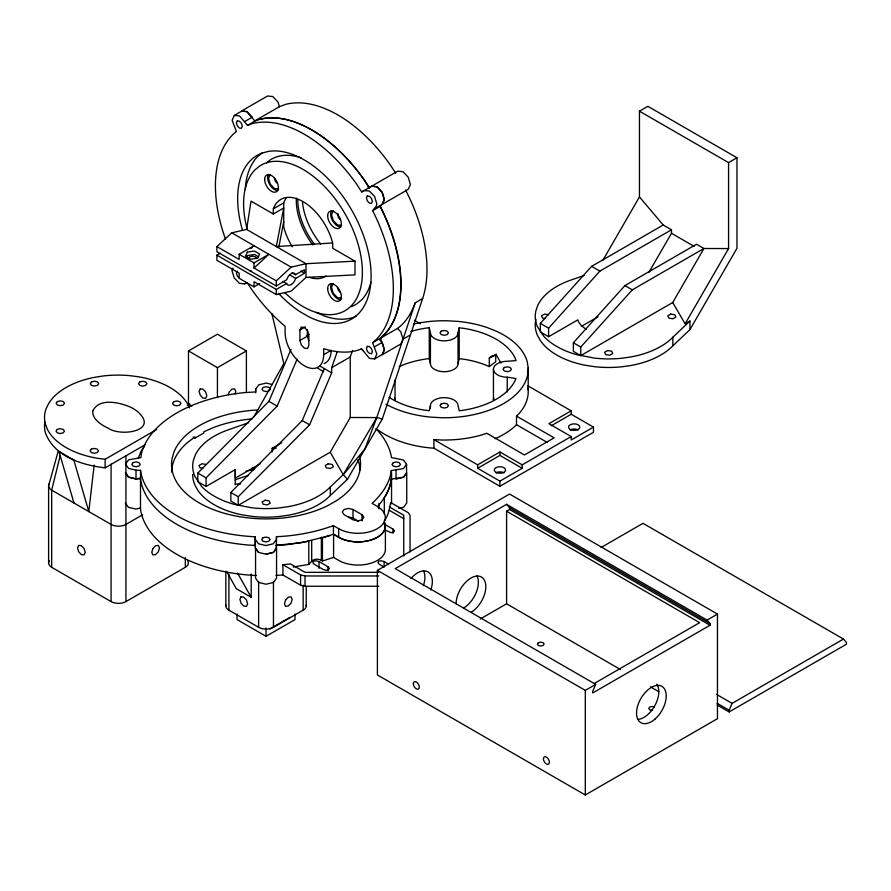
<?xml version="1.0" encoding="UTF-8"?>
<svg xmlns="http://www.w3.org/2000/svg" width="891" height="891" viewBox="0 0 891 891"><rect width="100%" height="100%" fill="white"/><g stroke="black" fill="none" stroke-linecap="round" stroke-linejoin="round"><path stroke-width="1.34" d="M235.269 484.726L235.269 469.579L206.077 486.43L197.813 481.663L197.813 473.088L268.915 401.329L290.989 349.361M324.302 368.584L302.227 420.563L230.836 492.478L230.836 501.054L238.231 505.32L330.205 452.216L350.252 417.5L350.252 356.968L352.535 350.397M602.75 260.495L639.46 196.911L639.46 111.175L647.868 106.319L736.968 157.752L736.968 248.244L689.946 329.603L672.839 345.819A73.508 42.434 0 0 1 630.839 365.522L621.873 366.791A73.508 42.434 0 0 1 594.33 366.658L585.409 365.277A73.508 42.434 0 0 1 540.169 340.306L537.396 335.228A73.508 42.434 0 0 1 535.914 319.346M728.56 248.567L703.912 248.5L672.727 302.517L685.112 323.823L728.56 248.567L728.56 162.619L736.968 157.752M272.379 384.556L266.197 383.074L258.769 384.845L255.684 389.133L255.65 391.951L246.484 392.441A126.01 72.75 0 0 0 141.602 452.84L140.811 457.629L128.616 459.823L125.531 464.1L128.594 468.388L136.011 470.17L140.533 470.348L140.578 471.061A126.01 72.75 0 0 0 254.013 536.727L255.216 536.75L255.383 548.054L258.457 552.342M375.891 428.682A126.01 72.75 0 0 1 391.494 457.562L403.489 460.012L406.552 464.3L403.467 468.577L391.327 470.571C389.712 483.557 381.482 494.739 372.104 503.382L377.316 506.4A27.298 15.76 0 0 1 377.272 528.697A27.298 15.76 0 0 1 338.658 528.664L333.434 525.645C315.18 532.194 295.857 535.914 276.477 536.672L276.388 539.489L273.303 543.777L265.874 545.548L258.457 543.766L255.383 539.478M266.064 554.224L273.481 552.453L276.555 548.165L276.555 578.17L273.481 582.458L266.064 584.229L258.635 582.458L255.561 578.17L255.561 548.165L258.635 552.453L265.874 554.124L273.303 552.353L276.388 548.065L276.477 545.247L301.035 542.775L330.038 535.547M245.359 189.338L245.604 184.927A94.502 54.496 60.1 0 1 257.833 156.315L262.199 152.996M171.774 472.13L171.963 467.686A94.502 54.563 0 0 1 187.934 442.159L194.995 436.88L194.995 438.082L203.861 432.981L203.861 431.779L213.016 427.713A94.502 54.563 0 0 1 252.019 418.926M48.604 563.012L48.604 485.851L58.349 450.657M94.168 465.057L88.799 511.568L73.875 460.168L59.196 451.492M283.115 281.389L286.757 283.683A6.671 3.854 -60 0 0 291.145 284.597A6.671 3.854 -60 0 0 295.534 278.627L304.51 273.147L304.51 269.717L295.534 274.617A6.671 3.854 -60 0 0 291.145 273.704A6.671 3.854 -60 0 0 286.757 279.674L276.299 286.011L216.892 251.719L216.892 246.573L231.749 232.852L246.595 229.421L251.05 201.132L273.325 213.996L283.717 207.993L276.299 246.573L332.209 242.987M391.55 477.91C390.804 484.96 388.287 491.799 384.311 497.668L384.311 514.007M391.327 470.571C392.898 483.512 386.906 495.875 378.519 505.353M278.861 246.985L283.717 221.714M410.862 331.441A73.508 42.434 0 0 1 428.203 327.832L429.262 327.732L429.262 358.594L430.431 363.74A13.799 7.963 0 0 0 434.474 369.375L437.336 370.645A13.799 7.963 0 0 0 451.136 370.645L453.998 369.375A13.799 7.963 0 0 0 458.041 363.74L458.041 332.878L459.199 327.777L464.746 328.501A73.508 42.434 0 0 1 514.82 357.414L516.056 360.61L507.235 361.278A13.799 7.963 0 0 0 497.479 363.617L495.285 365.265A13.799 7.963 0 0 0 495.285 373.229L497.479 374.877A13.799 7.963 0 0 0 507.235 377.216L515.967 378.508A73.508 42.434 0 0 1 460.268 410.662L459.21 410.762L458.041 405.617A13.799 7.963 0 0 0 453.998 399.992L451.136 398.723A13.799 7.963 0 0 0 437.336 398.723L434.474 399.992A13.799 7.963 0 0 0 430.431 405.617L429.273 410.718L423.726 410.005A73.508 42.434 0 0 1 389.1 397.308M458.041 363.74L459.199 358.65L459.199 327.777M283.215 366.212L283.828 363.584L271.855 313.587M60.254 455.457L51.678 490.139L51.678 567.3L111.074 601.592A10.503 6.059 0 0 0 125.921 601.592L185.328 567.3A10.503 6.059 0 0 0 187.6 560.695M228.43 394.546L229.187 392.018L231.916 389.133L234.645 388.866L235.781 391.361L235.024 393.9M138.205 458.163L141.435 450.501L144.62 446.09M248.645 422.69L227.394 430.141A73.508 42.434 0 0 0 195.196 455.245L193.38 460.48A73.508 42.434 0 0 0 194.862 476.362L201.489 486.286A73.508 42.434 0 0 0 234.333 504.406L251.797 507.781A73.508 42.434 0 0 0 279.34 507.926L288.305 506.645A73.508 42.434 0 0 0 330.316 486.954L343.247 474.68L364.865 449.12L376.782 417.567L415.206 302.873L422.624 298.585A126.01 72.75 60 0 0 406.541 191.921L405.472 189.995M192.723 474.368A73.508 42.434 0 0 0 194.862 484.927L197.635 490.017A73.508 42.434 0 0 0 242.875 514.987L251.797 516.357A73.508 42.434 0 0 0 279.34 516.502L288.305 515.221A73.508 42.434 0 0 0 330.316 495.519L347.423 479.313L382.317 418.926L422.624 298.585M238.231 505.32L238.231 496.744L309.611 424.818L331.686 372.85L331.686 367.682L337.177 351.923M384.311 520.823C388.599 515.499 389.189 508.85 390.737 502.569L408.201 512.659L410.049 515.232L410.049 551.941M206.077 486.43L206.077 477.866L277.179 406.096L297.104 359.196M415.206 302.873C411.609 312.663 406.151 322.23 397.542 328.4L372.605 342.701L376.826 354.083L374.654 358.895L369.42 358.371L361.623 348.849C349.606 353.961 335.829 352.446 323.667 348.648L323.667 354.674A27.298 15.737 60.1 0 1 304.388 365.811A27.298 15.737 60.1 0 1 285.109 332.354L285.109 326.329C270.318 313.788 257.443 298.919 247.097 282.514L244.624 283.861L239.378 283.338L234.133 277.792L231.961 270.463L233.041 268.068M595.689 684.377L592.727 691.238L592.727 692.953L710.038 625.226L710.038 623.511L707.064 620.08L506.589 504.339L395.214 568.636L595.689 684.377L585.298 690.38L377.394 570.351L377.394 674.955L585.298 794.984L717.467 718.681L717.467 614.077L509.563 494.048L377.394 570.351M729.139 711.942L729.139 710.227L732.101 703.367L843.476 639.07L846.45 642.489L846.45 644.204L729.139 711.942L717.132 705.004M234.311 115.418L239.556 115.941L247.553 125.408L254.982 121.12L246.996 111.665L241.751 111.141L234.311 115.418L232.139 120.218L236.416 131.545L235.825 131.935A126.01 72.661 60.1 0 0 225.523 239.222M237.273 271.12L236.405 273.047L237.273 275.976L239.378 278.192M299.944 329.993L301.247 327.108L304.388 327.42L307.54 330.75L308.843 335.15L308.843 345.608L307.54 348.492L304.388 348.169L301.247 344.85L299.944 340.451L299.944 329.993L305.257 326.941M372.605 342.701L372.95 342.478A126.01 72.661 60.1 0 0 372.95 211.312C372.549 209.084 377.093 206.946 376.815 203.939L374.643 196.621L369.397 191.075L364.152 190.551L361.701 191.933L356.69 184.248A126.01 72.661 60.1 0 0 252.086 123.693L247.553 125.408M372.605 210.677L380.089 206.378L382.072 204.462L384.244 199.662L382.072 192.345L376.837 186.798L371.592 186.275L369.13 187.656L364.129 179.96A126.01 72.661 60.1 0 0 259.515 119.416L253.412 121.711M270.263 174.424L268.525 178.267L270.263 184.125L274.461 188.558L278.66 188.981M333.267 210.799L331.519 214.642L333.267 220.5L337.466 224.933L341.665 225.356M337.901 213.684L338.335 217.571L340.429 219.787M333.267 283.55L331.519 287.392L333.267 293.25L337.466 297.683L341.665 298.106M410.428 334.905L402.999 339.193L400.827 344.004L382.272 354.718L384.444 349.907L382.272 342.59L379.8 339.983M246.384 257.622L247.342 255.572L254.436 254.481L258.602 256.875M253.868 416.955L283.828 363.584M648.771 272.557L671.48 233.286L671.48 229.778L663.216 225.011L639.46 196.911M347.423 479.313L343.247 474.68L376.782 417.567L382.317 418.926M248.333 258.579L249.569 256.864L252.532 256.151L255.505 256.864L256.742 258.579M269.149 390.859L270.385 389.144L269.16 387.429L266.186 386.716L263.213 387.418L261.987 389.133L263.213 390.848L266.175 391.561L268.158 391.093M586.412 329.291A31.497 18.188 0 0 1 578.437 321.506L577.802 319.88L548.611 336.731L540.347 331.953L540.347 323.377L591.602 266.353L663.216 225.011M548.611 336.731L548.611 328.155L599.866 271.12L671.48 229.778M573.37 342.779L624.914 285.588L696.528 244.234L703.912 248.5L632.298 289.853L580.754 347.045L580.754 355.62L573.37 351.355L573.37 342.779L580.754 347.045M293.184 567.032L308.787 564.426L311.694 561.308A5.647 3.263 0 0 1 321.361 560.394L322.453 561.029L333.579 557.421L338.803 560.439A27.298 15.76 0 0 0 368.952 563.758A27.298 15.76 0 0 0 385.391 548.8L385.391 525.645M495.118 438.695A83.999 48.504 0 0 0 513.717 427.368L516.502 424.695L516.502 416.119L519.085 413.558A83.999 48.504 0 0 0 528.196 390.013L528.196 367.727L527.205 361.657A83.999 48.504 0 0 0 495.719 330.929L486.998 327.498A83.999 48.504 0 0 0 457.373 321.35L446.87 320.771A83.999 48.504 0 0 0 413.313 324.157M308.999 334.136L306.894 335.517M584.095 275.464L569.917 280.431A73.508 42.434 0 0 0 537.719 305.546L535.914 310.77A73.508 42.434 0 0 0 537.396 326.652L544.022 336.575A73.508 42.434 0 0 0 576.856 354.707L594.33 358.082A73.508 42.434 0 0 0 621.873 358.227L630.839 356.946A73.508 42.434 0 0 0 672.839 337.244L689.946 321.027L689.946 329.603M251.05 248.455L254.024 245.716L239.167 254.291L239.167 259.437L216.892 246.573M276.299 286.011L276.299 280.865L254.024 268.002L268.87 254.291L254.024 262.856L239.167 254.291M276.299 280.865L291.145 267.144L305.992 263.714L354.997 261.152L354.997 274.862L305.992 277.435L291.145 291.157L276.299 294.587L254.024 281.723L254.024 286.869L259.738 283.572M266.609 162.875L270.084 160.024A83.999 48.504 60 0 1 301.035 157.752M492.5 355.609L489.282 358.004L489.282 366.58A73.508 42.434 0 0 0 464.746 359.363L459.199 358.65M489.282 366.58L495.719 361.791L495.719 354.44M254.592 121.031L279.395 106.708L285.521 104.392A126.01 72.75 60 0 1 390.258 164.868L395.671 173.166M273.325 213.996L273.325 208.85L283.717 202.847A44.472 25.683 60 0 1 286.468 197.668M254.024 286.869L239.167 278.293L239.167 273.147L216.892 260.295L216.892 255.149L220.355 253.144M216.892 255.149L276.299 289.441L286.679 283.449M191.955 406.096L188.48 404.091L188.48 350.931L217.437 334.214L246.395 350.931L246.395 391.828M188.48 350.931L217.437 367.649L246.395 350.931M73.875 460.168L71.77 458.754M187.143 405.294L189.75 403.79M189.449 407.9L188.602 405.695A73.508 42.434 0 0 0 138.528 376.782L129.518 375.623A73.508 42.434 0 0 0 101.986 376.125L93.121 377.606A73.508 42.434 0 0 0 48.86 403.166L46.287 408.278A73.508 42.434 0 0 0 45.419 424.172L47.435 429.373A73.508 42.434 0 0 0 97.509 458.286L105.127 459.277L156.716 429.495M44.84 422.122A73.508 42.434 0 0 0 45.419 432.748C54.073 456.671 82.172 465.147 105.127 467.842L145.188 444.72M331.686 367.682L350.252 356.968M142.56 514.831L125.921 524.431A10.503 6.059 0 0 1 111.074 524.431L51.678 490.139A10.503 6.059 0 0 1 48.604 485.851M272.123 451.982L272.123 448.307L281.667 442.794M260.239 463.743L235.269 478.155L235.269 469.579M581.366 326.396L598.006 316.784M580.754 355.62L672.727 302.517M685.112 323.823L689.946 321.027M433.917 448.173L433.917 439.597L477.643 464.846L499.918 451.982L522.193 464.846L571.198 436.545L571.198 439.976L593.473 427.123L593.473 432.269L499.918 486.274L433.917 448.173L431.088 448.017A83.999 48.504 0 0 1 377.862 429.841M593.473 427.123L571.198 414.259L571.198 410.829L548.923 423.693L571.198 436.545M477.643 464.846L477.643 468.276L499.918 455.412L522.193 468.276L522.193 464.846M551.273 425.764L571.198 414.259M477.643 468.276L499.918 481.129L522.193 468.276M269.839 628.979L289.998 617.329M225.924 605.089A10.503 6.059 0 0 0 228.909 610.168L258.613 627.309A10.503 6.059 0 0 0 273.459 627.309L303.163 610.168A10.503 6.059 0 0 0 306.148 605.089M237.073 614.055L237.073 619.601L266.03 636.319L294.988 619.601L294.988 614.055M620.504 669.553L506.589 603.797L506.589 511.2L509.563 509.485L710.038 625.226M601.091 547.519L643.001 523.318L843.476 639.07M480.249 619L506.589 603.797M594.252 683.497L699.647 622.653L506.589 511.2M707.064 620.08L717.467 614.077M244.802 121.488L252.231 117.211M361.701 191.933L371.592 186.275M374.643 208.75L382.072 204.462M244.624 283.861L246.74 282.636M299.944 340.451L307.384 336.174L307.384 329.637M356.166 316.015L354.362 317.007A94.502 54.496 60.1 0 1 324.324 315.96L316.249 312.496M323.667 354.674L331.107 350.397A27.298 15.737 60.1 0 1 324.112 363.528M374.654 346.766L382.094 342.489L380.39 338.19A126.01 72.661 60.1 0 0 380.39 207.035L380.089 206.378M374.654 358.895L382.094 354.607L384.266 349.807L382.094 342.489M496.465 354.195L489.282 358.004L496.209 354.674L500.954 363.116M384.957 523.663A27.298 15.76 0 0 1 370.355 540.158A27.298 15.76 0 0 1 338.658 537.24L333.434 534.221L322.453 537.874L322.453 561.029M140.488 477.955L135.833 479.068L128.404 477.286L125.33 472.998M140.488 479.313L140.488 507.959L135.833 509.073L128.404 507.302L125.33 503.014M396.239 479.035L403.668 477.264L406.741 472.976L406.741 502.981L403.668 507.269L398.711 508.449M391.327 479.146L403.467 477.153L406.552 472.876L406.552 464.3M429.262 358.594L428.203 358.694A73.508 42.434 0 0 0 399.179 366.58M275.854 545.381L285.744 544.846L308.787 541.271L308.787 564.426M378.72 586.256L305.045 586.256L300.59 585.198L282.926 575.007L282.926 564.716L290.511 563.947L305.045 572.334L378.72 572.334M275.998 575.386L282.926 575.007M235.257 484.047L240.548 484.036M272.123 448.307L276.076 448.307M282.926 564.716L300.59 574.907L305.045 575.976L378.72 575.976M350.252 417.5L376.782 417.567M254.013 545.303L255.216 545.325L255.383 548.054M256.385 575.463L254.18 575.419A126.01 72.75 0 0 1 140.589 509.841L140.488 507.959M353.359 518.05L349.818 517.526M125.531 472.675L128.594 476.963L136.011 478.745L140.533 478.924L140.578 479.636M433.917 439.597L441.591 440.009A83.999 48.504 0 0 0 482.376 434.752L486.809 433.26L524.42 454.978L554.124 437.837L516.502 416.119M368.05 187.199L369.988 187.333M548.533 314.712L544.468 314.077L541.505 315.793L542.586 318.143L545.292 318.555M205.999 464.411L201.945 463.788L198.971 465.503L200.063 467.842L202.769 468.265M249.569 270.574L251.552 271.053M352.981 509.485L348.526 508.416L344.071 509.474L342.222 512.047L344.06 514.619L353.103 519.854L357.558 520.923L362.013 519.865L363.862 517.292L362.024 514.72L352.981 509.485L352.981 518.05L358.639 521.324M348.526 516.98L352.981 518.05M654.495 707.02L652.123 706.452L649.751 707.02L648.759 708.39L649.751 709.759L652.123 710.327M388.576 564.148L384.121 561.575L381.326 560.762L378.775 561.23L377.962 562.7L379.366 564.315L383.821 566.888M319.023 561.575L316.227 560.762L313.677 561.23L312.864 562.7L314.267 564.315L323.177 569.46L325.972 570.273L328.523 569.806L329.336 568.324L327.933 566.709L319.023 561.575L319.023 568.425M639.46 111.175L728.56 162.619M671.48 233.286L694.145 246.361M591.602 266.353L599.866 271.12M624.914 285.588L632.298 289.853M540.347 323.377L548.611 328.155M354.997 261.152L332.722 248.288L332.722 243.143A44.472 25.683 60 0 0 303.029 201.622A44.472 25.683 60 0 0 273.325 208.85M414.371 320.281L420.274 323.689M527.472 385.58L571.198 410.829M246.595 229.421L305.992 263.714L305.992 277.435M300.946 271.098L304.51 273.147M231.749 232.852L291.145 267.144M292.048 272.802L295.612 274.862M289.675 274.862L295.612 278.293M516.502 424.695L547.074 442.337M319.535 365.833L331.686 372.85M317.82 368.284L323.778 371.725M506.589 504.339L509.563 507.77L710.038 623.511M268.915 401.329L277.179 406.096M302.227 420.563L309.611 424.818M716.498 694.356L732.101 703.367M389.389 506.934L403.746 515.232L403.746 556.017M389.389 510.365L403.746 518.651M717.132 703.3L729.139 710.227M384.121 523.986L393.031 529.131L394.435 530.746L393.622 532.217L391.071 532.684L384.934 529.945M650.486 686.861L658.872 691.717M197.813 473.088L206.077 477.866M230.836 492.478L238.231 496.744M251.184 573.982L251.184 597.304L236.338 588.728L226.86 571.877M193.147 437.013L194.995 438.082M284.641 292.616L291.858 298.93A83.999 48.504 60 0 0 314.122 311.783L321.35 313.81A83.999 48.504 60 0 0 353.148 230.179A83.999 48.504 60 0 0 259.693 166.027L254.937 169.914A83.999 48.504 60 0 0 247.108 228.942M252.042 117.089L246.785 111.542L241.539 111.019L267.523 96.016L272.769 96.54L278.025 102.075L279.395 106.708M277.435 183.412L275.33 181.196L274.461 178.267M397.542 328.4L400.827 331.875L402.999 339.193M340.429 292.538L338.335 290.321L337.466 287.392M361.334 348.715L363.016 350.686M369.687 188.168L364.274 179.871A126.01 72.75 60 0 0 259.526 119.394M330.205 452.216L343.247 474.68M237.641 573.225L251.184 597.304M307.384 336.174L308.687 340.562M59.029 451.592L73.953 502.992M429.262 327.732L430.431 332.878L430.431 363.74M527.84 387.797L528.196 390.013M672.839 337.244L672.839 345.819M585.298 690.38L585.298 794.984M509.563 507.77L509.563 509.485M507.235 377.216L507.235 391.973M499.918 451.982L499.918 455.412M499.918 481.129L499.918 486.274M493.436 369.253L493.436 400.115A13.799 7.963 0 0 1 493.904 398.054M430.431 405.617L430.431 408.301M396.038 470.348L396.038 478.924M395.036 379.978L395.036 400.115A13.799 7.963 0 0 0 394.568 398.054M393.031 529.131L393.031 533.241M391.55 479.28L391.55 503.827M384.121 561.575L384.121 567.055M378.909 503.437L378.909 508.884M378.43 505.565L378.43 508.282M362.024 514.72L362.024 520.845M360.087 469.869L359.396 464.423A94.502 54.563 0 0 0 357.837 459.934M338.658 528.664L338.658 537.24M333.579 557.421L333.579 534.277L338.803 537.284A27.298 15.76 0 0 0 372.004 539.712A27.298 15.76 0 0 0 384.322 521.747M333.434 525.645L333.434 534.221M330.316 486.954L330.316 495.519M327.933 566.709L327.933 570.83M321.361 537.251L321.361 560.394M311.694 540.882L311.694 561.308M306.237 586.467L306.237 605.88M305.045 575.976L305.045 586.256M303.163 585.198L303.163 610.168M300.59 574.907L300.59 585.198M283.717 202.847L283.717 226.849A44.472 25.683 60 0 0 292.315 246.796M276.477 536.672L276.388 548.065M276.299 289.441L276.299 294.587M273.459 581.545L273.459 627.309M266.03 627.999L266.03 636.319M258.613 581.545L258.613 627.309M255.684 389.133L255.684 392.808M255.216 536.75L255.216 545.325M254.024 262.856L254.024 268.002M228.909 574.105L228.909 610.168M225.835 571.209L225.835 605.88M217.437 367.649L217.437 397.642M185.328 557.655L185.328 567.3M140.533 470.348L140.533 478.924M136.011 470.17L136.011 478.745M125.921 455.836L125.921 601.592M111.074 464.077L111.074 601.592M105.127 459.277L105.127 467.842M254.18 545.415A126.01 72.75 0 0 1 140.578 479.737M246.016 471.15A50.397 29.102 0 0 1 254.013 469.59M235.146 480.004A50.397 29.102 0 0 1 247.976 475.827M278.527 293.373A94.502 54.496 60.1 0 0 300.2 311.794L308.576 316.639A94.502 54.496 60.1 0 0 367.86 250.104A94.502 54.496 60.1 0 0 268.625 151.359L261.843 153.129A94.502 54.496 60.1 0 0 242.33 229.689M312.852 244.98A50.397 29.102 60 0 1 296.38 198.136M380.557 206.924A126.01 72.75 60 0 1 380.557 338.09M314.334 244.156A50.397 29.102 60 0 1 297.794 199.862M320.715 244.011A50.397 29.102 60 0 1 302.528 202.613M370.923 282.247A83.999 48.504 60 0 1 361.445 300.033L356.69 303.931A83.999 48.504 60 0 1 351.254 306.682M326.106 276.054A44.472 25.683 60 0 1 309.455 277.324M340.874 299.632A9.656 5.58 60 0 1 332.633 293.618A9.656 5.58 60 0 1 331.552 283.472M340.874 226.882A9.656 5.58 60 0 1 332.633 220.868A9.656 5.58 60 0 1 331.552 210.721M277.881 190.507A9.656 5.58 60 0 1 269.628 184.493A9.656 5.58 60 0 1 268.547 174.346M456.103 603.797A21.005 12.129 -60 0 1 470.949 578.07A21.005 12.129 -60 0 1 485.807 586.646A21.005 12.129 -60 0 1 470.949 612.362M476.986 575.909A21.005 12.129 -60 0 1 463.532 608.074M410.918 578.493A21.005 12.129 -60 0 1 427.992 571.888A21.005 12.129 -60 0 1 430.81 589.976M423.526 570.763A21.005 12.129 -60 0 1 423.381 585.688M656.812 684.243A21.005 12.129 -60 0 1 654.907 705.505A21.005 12.129 -60 0 1 637.678 719.405M51.678 567.3A10.503 6.059 0 0 1 49.395 560.695M48.693 485.06A10.503 6.059 0 0 1 49.395 483.535M528.196 367.727A83.999 48.504 0 0 1 441.591 417.723L431.088 417.155A83.999 48.504 0 0 1 385.914 404.146M458.041 332.878A13.799 7.963 0 0 1 453.998 338.513L451.136 339.772A13.799 7.963 0 0 1 437.336 339.772L434.474 338.513A13.799 7.963 0 0 1 430.431 332.878M495.908 472.82A5.669 3.274 0 0 1 503.927 472.82M570.162 429.952A5.669 3.274 0 0 1 578.181 429.952M359.73 457.206A94.502 54.563 0 0 1 336.843 500.441L328.445 505.286A94.502 54.563 0 0 1 223.028 512.893A94.502 54.563 0 0 1 171.963 459.11L173.834 452.338A94.502 54.563 0 0 1 257.265 409.983M251.975 468.187A50.397 29.102 0 0 1 255.038 467.742M92.864 410.718C91.996 415.997 96.105 420.418 99.959 423.403A42.133 24.324 0 0 0 107.867 427.958C120.43 437.381 160.447 430.91 137.036 411.119A42.133 24.324 0 0 0 129.139 406.552C118.258 402.264 99.424 397.909 92.864 410.718M152.896 548.578L151.76 552.375L152.896 554.881L155.624 554.614L158.353 551.729L159.489 547.92L158.353 545.426L155.624 545.693L152.896 548.578M285.577 600.022L284.452 603.82L285.577 606.326L288.305 606.047L291.045 603.174L292.17 599.365L291.045 596.859L288.305 597.137L285.577 600.022M237.262 120.976L236.393 122.902L237.262 125.831L239.356 128.048L241.461 128.259L242.33 126.333L241.461 123.403L239.356 121.187L237.262 120.976M367.304 196.009L366.435 197.936L367.304 200.865L369.397 203.081L371.491 203.293L372.36 201.366L371.491 198.437L369.397 196.22L367.304 196.009M367.315 346.376L366.446 348.292L367.315 351.221L369.42 353.437L371.514 353.649L372.382 351.722L371.514 348.804L369.42 346.577L367.315 346.376M78.642 545.426L77.517 547.92L78.642 551.729L81.371 554.614L84.11 554.881L85.235 552.375L84.11 548.578L81.371 545.693L78.642 545.426M200.23 388.866L199.094 391.361L200.23 395.17L202.959 398.043L205.687 398.322L206.823 395.816L205.687 392.018L202.959 389.133L200.23 388.866M384.422 199.551L382.239 204.351L408.234 189.349L410.406 184.548L408.234 177.22L402.977 171.685L397.731 171.161L371.747 186.163L376.993 186.687L382.239 192.233L384.422 199.551M241.027 596.859L239.902 599.365L241.027 603.174L243.755 606.047L246.495 606.326L247.62 603.82L246.495 600.022L243.755 597.137L241.027 596.859M247.342 252.142L245.437 256.24L250.638 259.248L257.733 258.145L259.637 254.046L254.436 251.05L247.342 252.142M91.528 381.916L90.292 383.631L91.528 385.346L94.491 386.059L97.464 385.346L98.689 383.631L97.464 381.916L94.491 381.203L91.528 381.916M91.316 449.131L90.08 450.846L91.316 452.55L94.29 453.263L97.253 452.55L98.489 450.846L97.253 449.131L94.29 448.418L91.316 449.131M173.778 401.685L172.553 403.4L173.778 405.115L176.752 405.828L179.726 405.115L180.951 403.4L179.726 401.685L176.752 400.972L173.778 401.685M441.268 331.162L440.031 332.878L441.268 334.593L444.23 335.294L447.204 334.593L448.44 332.878L447.204 331.162L444.23 330.45L441.268 331.162M441.268 403.913L440.031 405.617L441.268 407.332L444.23 408.045L447.204 407.332L448.44 405.617L447.204 403.913L444.23 403.2L441.268 403.913M504.273 367.538L503.036 369.253L504.273 370.968L507.235 371.67L510.209 370.968L511.434 369.253L510.209 367.538L507.235 366.825L504.273 367.538M538.376 642.712L537.384 644.093L538.376 645.463L540.748 646.031L543.12 645.463L544.111 644.093L543.12 642.712L540.748 642.144L538.376 642.712M133.049 462.618L131.812 464.334L133.037 466.049L136.011 466.761L138.985 466.049L140.21 464.334L138.985 462.618L136.022 461.906L133.049 462.618M262.923 537.763L261.687 539.478L262.912 541.193L265.886 541.906L268.848 541.205L270.084 539.489L268.859 537.774L265.897 537.061L262.923 537.763M393.276 462.685L392.04 464.389L393.265 466.104L396.239 466.817L399.213 466.116L400.438 464.4L399.213 462.685L396.25 461.972L393.276 462.685M57.369 401.563L56.133 403.278L57.358 404.993L60.332 405.706L63.306 404.993L64.531 403.289L63.317 401.563L60.343 400.85L57.369 401.563M57.28 429.406L56.044 431.11L57.269 432.826L60.243 433.549L63.216 432.837L64.453 431.121L63.228 429.406L60.254 428.694L57.28 429.406M139.753 381.961L138.517 383.676L139.742 385.391L142.705 386.104L145.679 385.402L146.915 383.687L145.69 381.972L142.727 381.259L139.753 381.961M265.084 500.241L262.11 501.956L263.19 504.295L267.255 504.919L270.218 503.203L269.138 500.865L265.084 500.241M328.189 463.799L325.226 465.514L326.306 467.853L330.361 468.488L333.334 466.773L332.243 464.423L328.189 463.799M607.606 350.531L604.633 352.246L605.724 354.585L609.778 355.219L612.752 353.504L611.66 351.154L607.606 350.531M670.723 314.089L667.749 315.804L668.84 318.154L672.894 318.778L675.868 317.062L674.777 314.723L670.723 314.089M327.665 215.845A9.656 5.58 60 0 0 337.912 228.597A9.656 5.58 60 0 0 337.912 214.931A9.656 5.58 60 0 0 327.665 215.845M327.665 288.595A9.656 5.58 60 0 0 337.912 301.347A9.656 5.58 60 0 0 337.912 287.682A9.656 5.58 60 0 0 327.665 288.595M264.66 179.47A9.656 5.58 60 0 0 274.907 192.222A9.656 5.58 60 0 0 274.907 178.556A9.656 5.58 60 0 0 264.66 179.47M655.23 718.87A21.005 12.129 -60 0 0 661.879 686.348A21.005 12.129 -60 0 0 637.043 708.378A21.005 12.129 -60 0 0 655.23 718.87M413.335 683.698A4.199 2.428 60 0 0 417.79 689.244A4.199 2.428 60 0 0 417.79 683.297A4.199 2.428 60 0 0 413.335 683.698M543.421 758.798A4.199 2.428 60 0 0 547.876 764.344A4.199 2.428 60 0 0 547.876 758.408A4.199 2.428 60 0 0 543.421 758.798M571.187 429.896A5.669 3.274 0 0 0 579.841 427.223A5.669 3.274 0 0 0 571.487 424.239A5.669 3.274 0 0 0 571.187 429.896M496.933 472.765A5.669 3.274 0 0 0 505.587 470.092A5.669 3.274 0 0 0 497.245 467.107A5.669 3.274 0 0 0 496.933 472.765"/></g></svg>
